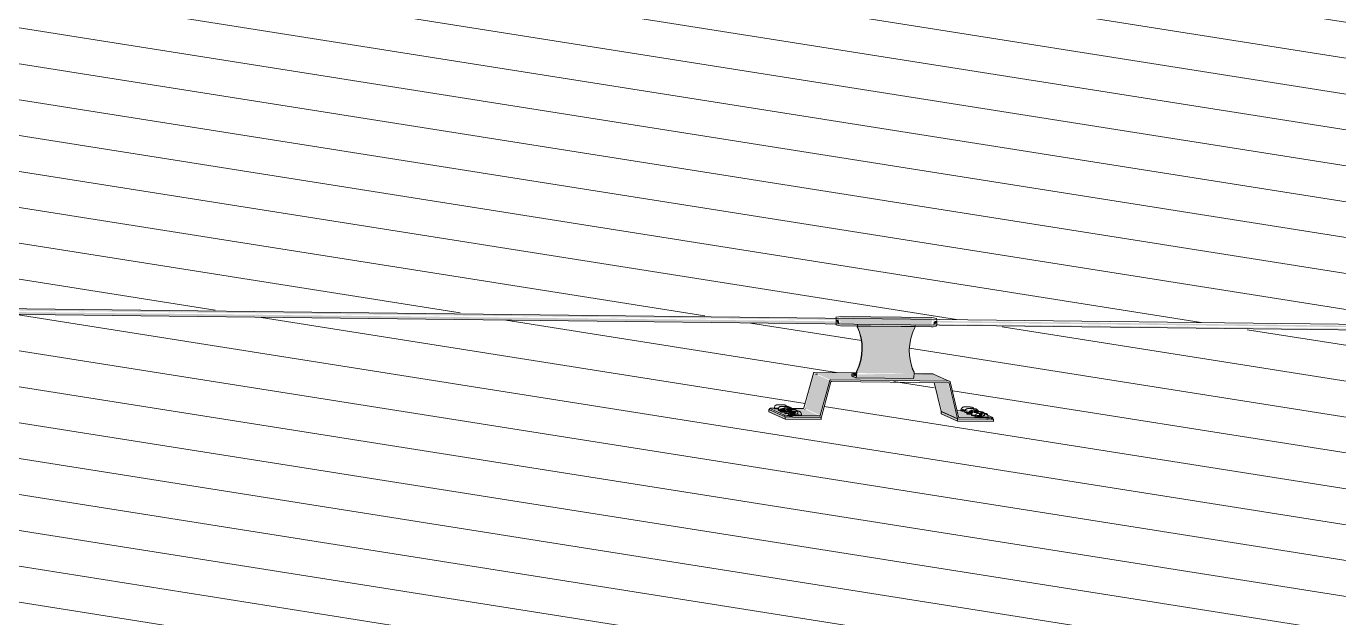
# Model space of a CAD drawing. Header units: millimetres. Extents: x -2361666 to -2009843, y -375 to 29863.
# Drawn here: x -2328658 to -2326842, y 10234 to 11052 of the extents above; entities that cross this region are included whole.
import ezdxf

# ---------------------------------------------------------------- set-up
doc = ezdxf.new("R2010")
doc.units = ezdxf.units.MM
doc.layers.add('A-ROOF-PATT', color=132, linetype='Continuous', lineweight=5)
doc.layers.add('Q-SPCQ', color=91, linetype='Continuous', lineweight=5)

# ---------------------------------------------------------------- blocks, each defined once
blk = doc.blocks.new('Static Line_Sayfa_Metal Deck_Pan Mount - Up to 15 _ pitch - Max 2 Users-1848369-SOUTH EAST - PART B')
at = {"layer": 'Q-SPCQ'}
h = blk.add_hatch(color=256, dxfattribs=at)
h.paths.add_polyline_path([(-2316066.9, 10506.4), (-2316066.8, 10510.2), (-2316069.1, 10508.3), (-2316069.1, 10507), (-2316073.4, 10509.5), (-2316073.4, 10510.3), (-2321666.2, 10573.5), (-2321667.6, 10572.7), (-2321670.3, 10574.5), (-2321672.7, 10572.2), (-2321672.6, 10571.8), (-2316067.5, 10506.4)])
h.paths.add_polyline_path([(-2321798.7, 10573.2), (-2321798.6, 10577), (-2321800.9, 10575), (-2321800.9, 10573.9), (-2321805.2, 10576.1), (-2321805.3, 10577.1), (-2327398, 10640.2), (-2327399.9, 10639.5), (-2327402.2, 10641.3), (-2327404.5, 10639), (-2327404.5, 10638.6), (-2321799.3, 10573.2)])
h.paths.add_polyline_path([(-2327530.6, 10640.1), (-2327530.4, 10643.9), (-2327532.7, 10641.8), (-2327532.7, 10640.7), (-2327537.1, 10642.9), (-2327537.1, 10643.9), (-2333129.9, 10707), (-2333132.1, 10706.3), (-2333134, 10708.2), (-2333136.3, 10705.8), (-2333136.3, 10705.4), (-2327531.1, 10640.1)])
h.paths.add_polyline_path([(-2333262.4, 10706.9), (-2333262.3, 10710.7), (-2333264.6, 10708.5), (-2333266.6, 10707.8), (-2333268.9, 10709.8), (-2333268.9, 10710.8), (-2338861.7, 10773.7), (-2338862.7, 10773.2), (-2338865.8, 10775), (-2338868.2, 10772.6), (-2338868.1, 10772.3), (-2333263, 10706.9)])
h.paths.add_polyline_path([(-2338994.2, 10773.7), (-2338994.1, 10777.5), (-2338996.4, 10775.3), (-2338998, 10774.6), (-2339000.7, 10777.2), (-2339000.8, 10777.6), (-2344593.5, 10840.9), (-2344594.6, 10840.1), (-2344597.7, 10841.9), (-2344600, 10839.4), (-2344600, 10839.1), (-2338994.8, 10773.8)])
h.paths.add_polyline_path([(-2344726.1, 10840.6), (-2344725.9, 10844.4), (-2344728.2, 10842.4), (-2344729.4, 10841.4), (-2344732.6, 10844), (-2344732.6, 10844.5), (-2350325.4, 10907.7), (-2350326.4, 10906.9), (-2350327.7, 10905.9), (-2344726.6, 10840.6)])
h = blk.add_hatch(color=256, dxfattribs=at)
h.paths.add_polyline_path([(-2316066.7, 10510.2), (-2316067.2, 10514.4), (-2321672.5, 10577.6), (-2321670.3, 10578.6), (-2321666.1, 10576.5), (-2321666.1, 10575.5), (-2316073.4, 10512.3), (-2316073.3, 10512.9), (-2316069, 10511.3), (-2316066.8, 10510.2)])
h.paths.add_polyline_path([(-2321798.6, 10577), (-2321799.1, 10581.2), (-2327404.4, 10644.4), (-2327402.1, 10645.4), (-2327398, 10643.4), (-2327398, 10642.3), (-2321805.2, 10579.2), (-2321805.2, 10579.7), (-2321800.8, 10578.1), (-2321798.6, 10577)])
h.paths.add_polyline_path([(-2327530.4, 10643.9), (-2327530.9, 10648.1), (-2333136.2, 10711.3), (-2333133.9, 10712.3), (-2333129.8, 10709.4), (-2333129.8, 10709.2), (-2327537, 10646.1), (-2327537, 10646.5), (-2327532.7, 10644.9), (-2327530.4, 10643.9)])
h.paths.add_polyline_path([(-2333262.2, 10710.7), (-2333262.8, 10714.9), (-2338868, 10778.1), (-2338865.8, 10779.1), (-2338861.7, 10776.4), (-2338861.6, 10776), (-2333268.9, 10713), (-2333268.8, 10713.4), (-2333264.5, 10711.8), (-2333262.3, 10710.7)])
h.paths.add_polyline_path([(-2338994.1, 10777.5), (-2338994.6, 10781.7), (-2344599.9, 10844.9), (-2344597.6, 10845.9), (-2344593.5, 10843.3), (-2344593.1, 10842.8), (-2339000.7, 10779.6), (-2339000.7, 10780.2), (-2338996.3, 10778.6), (-2338994.1, 10777.5)])
h.paths.add_polyline_path([(-2344725.9, 10844.4), (-2344726.4, 10848.6), (-2350325.3, 10911.7), (-2350325.3, 10909.7), (-2344732.5, 10846.5), (-2344732.5, 10847), (-2344728.2, 10845.4), (-2344725.9, 10844.4)])
for points in [[(-2327532.7, 10640.7), (-2327534.2, 10646.8), (-2327537, 10645), (-2327535.2, 10641)], [(-2327405.2, 10636.1), (-2327404.6, 10647), (-2327404.9, 10649.1), (-2327530.9, 10650.6), (-2327530.8, 10639.1), (-2327530.4, 10637.6), (-2327428.1, 10636.4)], [(-2327402.2, 10639.2), (-2327398, 10641.3), (-2327398, 10644.9), (-2327402.1, 10643.4), (-2327402.2, 10639.5)], [(-2327429.4, 10571.4), (-2327434.5, 10589.3), (-2327435.9, 10605.2), (-2327433.9, 10620.3), (-2327429.4, 10636.5), (-2327507.4, 10636.5), (-2327502.6, 10620.3), (-2327501.1, 10605.2), (-2327503.4, 10588.5), (-2327508.8, 10572.3), (-2327482.4, 10572)], [(-2327428.3, 10636.5), (-2327429.4, 10637.5), (-2327429.4, 10636.5)], [(-2327559.1, 10513.8), (-2327545.9, 10562.1), (-2327568.7, 10572.3), (-2327580.4, 10523.3), (-2327560.1, 10514.3)], [(-2327380.2, 10560.9), (-2327403.1, 10571.1), (-2327429.4, 10569.6), (-2327430.3, 10564.9), (-2327509.1, 10568), (-2327509.7, 10568.7), (-2327515.4, 10571.2), (-2327508.9, 10572.4), (-2327566.1, 10572.3), (-2327544.9, 10562.8), (-2327429.4, 10561.5)], [(-2327509, 10568.7), (-2327509.7, 10571.5), (-2327515.4, 10571.2), (-2327509.2, 10568.7)], [(-2327430.1, 10564.9), (-2327430.3, 10571.4), (-2327508.9, 10570.5), (-2327508.8, 10565.8), (-2327430.3, 10564.9)], [(-2327369.3, 10509.6), (-2327382.6, 10559), (-2327401.4, 10558.9), (-2327390.4, 10519.1)], [(-2327607.5, 10508.6), (-2327607.5, 10511.6), (-2327630.3, 10521.8), (-2327629.1, 10518.3), (-2327612.9, 10511.1)], [(-2327616.3, 10523.9), (-2327616.5, 10524.5), (-2327616.5, 10523.9)], [(-2327607.5, 10521.5), (-2327608.6, 10524.4), (-2327616, 10522.8), (-2327615.7, 10521.8), (-2327608.4, 10521.5)], [(-2327608.6, 10512.1), (-2327608.6, 10514.1), (-2327610.7, 10513.1)], [(-2327597.6, 10511.5), (-2327597.5, 10513.5), (-2327607.5, 10511.6)], [(-2327606.6, 10517.7), (-2327598.4, 10519.1), (-2327607.3, 10520.1)], [(-2327605.4, 10520.2), (-2327603.3, 10523.7), (-2327607.1, 10521.6), (-2327606.4, 10520.3)], [(-2327593.1, 10515), (-2327593.2, 10517.9), (-2327602, 10517.7), (-2327601.4, 10515.4), (-2327593.2, 10515)], [(-2327369.1, 10505.9), (-2327370.8, 10509.6), (-2327391.9, 10519.1), (-2327391.9, 10516), (-2327369.3, 10505.9)], [(-2327320.5, 10510.8), (-2327345.4, 10520.1), (-2327345, 10517.4), (-2327335, 10514.9), (-2327335, 10512), (-2327348.4, 10514.7), (-2327350.1, 10520), (-2327358.3, 10520.3), (-2327369.4, 10518.8), (-2327365.2, 10510.8), (-2327325, 10510.8)], [(-2327362.7, 10521.1), (-2327356.5, 10522.8), (-2327363.2, 10522.8)], [(-2327357.5, 10518.8), (-2327354.9, 10521), (-2327357.9, 10520.3), (-2327357.6, 10519.1)], [(-2327347, 10517.4), (-2327345, 10520.7), (-2327348.8, 10518.6), (-2327348.2, 10517.4)], [(-2327343.7, 10514.5), (-2327343.9, 10515.1), (-2327343.9, 10514.5)], [(-2327334.9, 10512), (-2327335, 10514.9), (-2327343.6, 10514.2), (-2327343.1, 10512.4), (-2327335, 10512)]]:
    blk.add_hatch(color=256, dxfattribs=at).paths.add_polyline_path(points)
h = blk.add_hatch(color=256, dxfattribs=at)
h.paths.add_polyline_path([(-2327398.6, 10637.3), (-2327398.8, 10638.5), (-2327404.5, 10637.4)])
h.paths.add_polyline_path([(-2327530.8, 10638.9), (-2327531.1, 10640.1), (-2327531.1, 10638.9)])
h.paths.add_polyline_path([(-2327398.7, 10646.5), (-2327399, 10647.7), (-2327399, 10646.5)])
h.paths.add_polyline_path([(-2327530.5, 10648.1), (-2327530.9, 10649.3), (-2327530.9, 10648.1)])
h = blk.add_hatch(color=256, dxfattribs=at)
h.paths.add_polyline_path([(-2327329.4, 10508.4), (-2327329.4, 10510.4), (-2327365.2, 10508.8)])
h.paths.add_polyline_path([(-2327369.3, 10509.6), (-2327367.7, 10511.6), (-2327369.6, 10510.8)])
h.paths.add_polyline_path([(-2327558.6, 10511.1), (-2327562.4, 10513.1), (-2327559.1, 10511.1)])
h.paths.add_polyline_path([(-2327381.8, 10558.9), (-2327381.5, 10560.9), (-2327382.6, 10559)])
h = blk.add_hatch(color=256, dxfattribs=at)
h.paths.add_polyline_path([(-2327560.1, 10513.1), (-2327582.9, 10523.3), (-2327604.6, 10521.5), (-2327603.3, 10519.8), (-2327602.2, 10518.5), (-2327607.1, 10519.4), (-2327608.4, 10521.5), (-2327625.7, 10521.8), (-2327607.4, 10514.1), (-2327562.5, 10513.1)])
h.paths.add_polyline_path([(-2327593.1, 10515), (-2327602, 10517.7), (-2327602.2, 10518.1), (-2327593.2, 10517.9)])
h = blk.add_hatch(color=256, dxfattribs=at)
h.paths.add_polyline_path([(-2327366.8, 10510.8), (-2327390.4, 10519), (-2327389.6, 10518), (-2327367.7, 10509.6), (-2327366.8, 10510.8)])
h.paths.add_polyline_path([(-2327319.4, 10508.3), (-2327329.4, 10510.8), (-2327329.3, 10510.4), (-2327329.3, 10508.4), (-2327320.5, 10508.3)])
h = blk.add_hatch(color=256, dxfattribs=at)
h.paths.add_polyline_path([(-2327319.5, 10505.3), (-2327319.4, 10508.3), (-2327369.1, 10508.3), (-2327369.1, 10505.9), (-2327365.2, 10505.8)])
h.paths.add_polyline_path([(-2327557.9, 10508.1), (-2327557.8, 10511.1), (-2327607.5, 10511.1), (-2327607.5, 10508.6), (-2327582, 10508.3)])
for p, q in [((-2316003.3, 10513.7), (-2350327.7, 10913.9)), ((-2350327.7, 10905.9), (-2316003.4, 10505.7)), ((-2327533.3, 10650.3), (-2327537.5, 10649.4)), ((-2327531, 10650.6), (-2327533.3, 10650.3)), ((-2327405, 10649.1), (-2327531, 10650.6)), ((-2327405, 10649.1), (-2327402.7, 10648.8)), ((-2327398.4, 10647.7), (-2327402.7, 10648.8)), ((-2327537.7, 10638.9), (-2327533.4, 10637.9)), ((-2327531.1, 10637.6), (-2327533.4, 10637.9)), ((-2327531.1, 10637.6), (-2327405.1, 10636.1)), ((-2327508.1, 10637.6), (-2327508.1, 10636.4)), ((-2327508.1, 10636.4), (-2327507.7, 10636.2)), ((-2327507.7, 10637.4), (-2327507.5, 10639.4)), ((-2327507.7, 10636.2), (-2327507.7, 10637.4)), ((-2327428.3, 10636.5), (-2327507.7, 10637.4)), ((-2327428.1, 10638.5), (-2327428.3, 10636.5)), ((-2327428.3, 10636.5), (-2327428.3, 10635.3)), ((-2327405.1, 10636.1), (-2327402.8, 10636.3)), ((-2327402.8, 10636.3), (-2327398.6, 10637.3)), ((-2327582, 10524), (-2327568.7, 10572.3)), ((-2327567.7, 10573.1), (-2327508.8, 10572.4)), ((-2327563.1, 10571), (-2327565.8, 10571)), ((-2327515.5, 10571.3), (-2327515.5, 10568.3)), ((-2327509.7, 10568.7), (-2327515.4, 10571.2)), ((-2327515.4, 10568.2), (-2327509.8, 10565.7)), ((-2327508.8, 10574.3), (-2327509.2, 10574.5)), ((-2327509.2, 10574.5), (-2327509.2, 10572.5)), ((-2327508.8, 10572.3), (-2327508.8, 10574.3)), ((-2327429.7, 10573.5), (-2327429.3, 10573.4)), ((-2327429.3, 10573.4), (-2327429.4, 10571.4)), ((-2327429.4, 10571.4), (-2327403.1, 10571.1)), ((-2327379.8, 10560.8), (-2327402.7, 10571)), ((-2327545.9, 10562.1), (-2327559.1, 10513.8)), ((-2327557.6, 10511.8), (-2327544.4, 10560.1)), ((-2327380.2, 10560.9), (-2327544.9, 10562.8)), ((-2327543.4, 10560.8), (-2327381.8, 10558.9)), ((-2327509.7, 10565.7), (-2327430.3, 10564.8)), ((-2327392.1, 10519.8), (-2327401.5, 10559.4)), ((-2327380.8, 10558.2), (-2327369.3, 10509.6)), ((-2327367.7, 10511.6), (-2327379.3, 10560.2)), ((-2327630.4, 10518.8), (-2327630.3, 10521.8)), ((-2327607.5, 10508.6), (-2327630.4, 10518.8)), ((-2327607.5, 10511.6), (-2327630.3, 10521.8)), ((-2327629.2, 10523.4), (-2327629.2, 10521.4)), ((-2327608.6, 10512.1), (-2327629.2, 10521.3)), ((-2327608.6, 10514.1), (-2327629.1, 10523.3)), ((-2327622.7, 10524.4), (-2327622.8, 10523.1)), ((-2327620.4, 10523.7), (-2327616.3, 10523.7)), ((-2327617.5, 10522.1), (-2327617.5, 10520.8)), ((-2327609, 10519.6), (-2327614.4, 10518.9)), ((-2327609, 10524.2), (-2327609.1, 10519.6)), ((-2327608.5, 10518.5), (-2327609.1, 10518.8)), ((-2327604.5, 10524.3), (-2327609, 10524.2)), ((-2327609, 10524.2), (-2327608.4, 10523.9)), ((-2327608.4, 10523.9), (-2327608.5, 10519.4)), ((-2327608.4, 10523.9), (-2327603.3, 10523.7)), ((-2327608.4, 10518), (-2327608.4, 10516.7)), ((-2327599.4, 10524.1), (-2327604.5, 10524.3)), ((-2327603.4, 10523.5), (-2327582.9, 10523.3)), ((-2327603.3, 10523.7), (-2327598.8, 10523.8)), ((-2327603.3, 10519.9), (-2327603.3, 10523.7)), ((-2327598.9, 10518.4), (-2327603.2, 10518.3)), ((-2327603.2, 10515.7), (-2327603.2, 10514.3)), ((-2327599.4, 10524.1), (-2327599.5, 10519.5)), ((-2327599.5, 10520.4), (-2327599.5, 10521.8)), ((-2327598.8, 10523.8), (-2327599.4, 10524.1)), ((-2327593.5, 10518.6), (-2327599.3, 10519.5)), ((-2327598.8, 10523.8), (-2327598.8, 10519.2)), ((-2327560.1, 10513.1), (-2327597.5, 10513.5)), ((-2327590.4, 10516.4), (-2327590.4, 10517.7)), ((-2327585.2, 10514), (-2327585.2, 10515.3)), ((-2327580.2, 10522.8), (-2327580.5, 10522)), ((-2327392, 10516.1), (-2327391.9, 10519.1)), ((-2327369.1, 10505.9), (-2327392, 10516.1)), ((-2327391.9, 10519.1), (-2327369.1, 10508.9)), ((-2327391.5, 10519.1), (-2327368.7, 10508.9)), ((-2327370.3, 10520.8), (-2327358, 10520.7)), ((-2327364.5, 10521.4), (-2327364.5, 10520.1)), ((-2327359.3, 10519.1), (-2327359.3, 10517.8)), ((-2327350.8, 10516.6), (-2327356.2, 10515.9)), ((-2327350.9, 10515.8), (-2327350.2, 10515.5)), ((-2327346.3, 10521.3), (-2327350.8, 10521.2)), ((-2327350.8, 10521.2), (-2327350.1, 10520.9)), ((-2327350.8, 10521.2), (-2327350.8, 10516.6)), ((-2327350.1, 10520.9), (-2327350.2, 10516.3)), ((-2327350.1, 10520.9), (-2327345, 10520.7)), ((-2327350.1, 10515), (-2327350.1, 10513.7)), ((-2327341.2, 10521.1), (-2327346.3, 10521.3)), ((-2327345.1, 10517.4), (-2327345, 10520.7)), ((-2327345, 10520.7), (-2327340.5, 10520.8)), ((-2327341.3, 10517.4), (-2327341.3, 10518.8)), ((-2327340.5, 10520.8), (-2327341.2, 10521.1)), ((-2327341.2, 10521.1), (-2327341.2, 10516.9)), ((-2327320.5, 10510.8), (-2327341.1, 10520)), ((-2327340.5, 10520.8), (-2327340.6, 10517.1)), ((-2327335.3, 10515.5), (-2327340.2, 10516.4)), ((-2327332.1, 10513.4), (-2327332.1, 10514.7)), ((-2327557.8, 10511.1), (-2327607.5, 10511.6)), ((-2327607.5, 10511.6), (-2327607.5, 10508.6)), ((-2327607.5, 10508.6), (-2327557.9, 10508.1)), ((-2327597.6, 10511.5), (-2327558.6, 10511.1)), ((-2327557.9, 10508.1), (-2327557.8, 10511.1)), ((-2327369.1, 10508.9), (-2327369.1, 10505.9)), ((-2327319.4, 10508.3), (-2327369.1, 10508.9)), ((-2327369.1, 10505.9), (-2327319.5, 10505.3)), ((-2327368.3, 10508.8), (-2327329.4, 10508.4)), ((-2327329.3, 10510.4), (-2327366.8, 10510.8)), ((-2327344.9, 10512.6), (-2327344.9, 10511.3)), ((-2327326.9, 10511), (-2327326.9, 10512.3)), ((-2327320.6, 10508.8), (-2327325, 10510.8)), ((-2327319.4, 10508.3), (-2327325, 10510.8)), ((-2327320.5, 10508.7), (-2327320.5, 10510.7)), ((-2327319.5, 10505.3), (-2327319.4, 10508.3))]:
    blk.add_line(p, q, dxfattribs=at)
at = {"layer": 'Q-SPCQ', "flags": 128}
for points in [[(-2327622.7, 10524.4), (-2327621.8, 10526.9), (-2327620.8, 10527.8), (-2327620.1, 10528.1), (-2327619.8, 10528.2), (-2327619.5, 10528.3), (-2327619.3, 10528.3), (-2327619.1, 10528.4), (-2327619, 10528.4), (-2327618.9, 10528.4), (-2327618.7, 10528.4), (-2327618.6, 10528.4), (-2327618.5, 10528.4), (-2327618.3, 10528.4), (-2327618.2, 10528.5), (-2327618.1, 10528.5), (-2327617.9, 10528.5), (-2327617.8, 10528.5), (-2327617.6, 10528.5), (-2327617.5, 10528.5), (-2327617.3, 10528.5), (-2327617.2, 10528.5), (-2327617, 10528.5), (-2327616.8, 10528.5), (-2327616.7, 10528.5), (-2327616.5, 10528.5), (-2327616.3, 10528.5), (-2327616.1, 10528.5), (-2327615.9, 10528.5), (-2327615.7, 10528.5), (-2327615.5, 10528.5), (-2327615.4, 10528.5), (-2327615.2, 10528.5), (-2327615, 10528.5), (-2327614.7, 10528.5), (-2327614.5, 10528.5), (-2327614.3, 10528.5), (-2327614.3, 10528.5)], [(-2327617.5, 10522.1), (-2327616.6, 10524.6), (-2327615.5, 10525.5), (-2327614.9, 10525.8), (-2327614.5, 10525.9), (-2327614.3, 10526), (-2327614.1, 10526), (-2327613.9, 10526), (-2327613.8, 10526.1), (-2327613.6, 10526.1), (-2327613.5, 10526.1), (-2327613.4, 10526.1), (-2327613.2, 10526.1), (-2327613.1, 10526.1), (-2327613, 10526.1), (-2327612.9, 10526.1), (-2327612.7, 10526.1), (-2327612.6, 10526.1), (-2327612.4, 10526.2), (-2327612.3, 10526.2), (-2327612.1, 10526.2), (-2327612, 10526.2), (-2327611.8, 10526.2), (-2327611.6, 10526.2), (-2327611.4, 10526.2), (-2327611.3, 10526.2), (-2327611.1, 10526.2), (-2327610.9, 10526.2), (-2327610.7, 10526.2), (-2327610.5, 10526.2), (-2327610.3, 10526.2), (-2327610.1, 10526.2), (-2327609.9, 10526.2), (-2327609.7, 10526.2), (-2327609.5, 10526.2), (-2327609.3, 10526.2), (-2327609.1, 10526.2), (-2327609, 10526.2)], [(-2327604.7, 10524.1), (-2327605.6, 10526.6), (-2327606.6, 10527.6), (-2327607.2, 10527.9), (-2327607.6, 10528), (-2327607.8, 10528.1), (-2327608, 10528.1), (-2327608.2, 10528.2), (-2327608.3, 10528.2), (-2327608.5, 10528.2), (-2327608.6, 10528.2), (-2327608.7, 10528.3), (-2327608.9, 10528.3), (-2327609, 10528.3), (-2327609.1, 10528.3), (-2327609.3, 10528.3), (-2327609.4, 10528.3), (-2327609.5, 10528.3), (-2327609.7, 10528.3), (-2327609.8, 10528.4), (-2327610, 10528.4), (-2327610.2, 10528.4), (-2327610.3, 10528.4), (-2327610.5, 10528.4), (-2327610.7, 10528.4), (-2327610.8, 10528.4), (-2327611, 10528.4), (-2327611.2, 10528.4), (-2327611.4, 10528.4), (-2327611.6, 10528.4), (-2327611.8, 10528.5), (-2327612, 10528.5), (-2327612.2, 10528.5), (-2327612.4, 10528.5), (-2327612.6, 10528.5), (-2327612.8, 10528.5), (-2327613, 10528.5), (-2327613.2, 10528.5), (-2327613.4, 10528.5), (-2327613.6, 10528.5), (-2327613.8, 10528.5), (-2327614, 10528.5), (-2327614.2, 10528.5), (-2327614.3, 10528.5)], [(-2327599.5, 10521.8), (-2327600.4, 10524.3), (-2327601.4, 10525.2), (-2327602, 10525.5), (-2327602.3, 10525.7), (-2327602.6, 10525.8), (-2327602.8, 10525.8), (-2327603, 10525.8), (-2327603.1, 10525.9), (-2327603.3, 10525.9), (-2327603.4, 10525.9), (-2327603.5, 10525.9), (-2327603.6, 10525.9), (-2327603.8, 10526), (-2327603.9, 10526), (-2327604, 10526), (-2327604.2, 10526), (-2327604.3, 10526), (-2327604.5, 10526), (-2327604.6, 10526), (-2327604.8, 10526), (-2327604.9, 10526), (-2327605.1, 10526.1), (-2327605.3, 10526.1), (-2327605.4, 10526.1), (-2327605.6, 10526.1), (-2327605.8, 10526.1), (-2327606, 10526.1), (-2327606.2, 10526.1), (-2327606.4, 10526.1), (-2327606.6, 10526.1), (-2327606.8, 10526.1), (-2327607, 10526.1), (-2327607.2, 10526.1), (-2327607.4, 10526.1), (-2327607.6, 10526.2), (-2327607.8, 10526.2), (-2327608, 10526.2), (-2327608.2, 10526.2), (-2327608.4, 10526.2), (-2327608.6, 10526.2), (-2327608.8, 10526.2), (-2327609, 10526.2), (-2327609, 10526.2)], [(-2327608.4, 10518), (-2327607.4, 10520.5), (-2327606.4, 10521.4), (-2327605.8, 10521.7), (-2327605.4, 10521.8), (-2327605.2, 10521.9), (-2327605, 10521.9), (-2327604.8, 10521.9), (-2327604.6, 10522), (-2327604.5, 10522), (-2327604.4, 10522), (-2327604.2, 10522), (-2327604.1, 10522), (-2327604, 10522), (-2327603.9, 10522), (-2327603.7, 10522), (-2327603.6, 10522.1), (-2327603.4, 10522.1), (-2327603.3, 10522.1), (-2327603.1, 10522.1), (-2327603, 10522.1), (-2327602.8, 10522.1), (-2327602.7, 10522.1), (-2327602.5, 10522.1), (-2327602.3, 10522.1), (-2327602.1, 10522.1), (-2327602, 10522.1), (-2327601.8, 10522.1), (-2327601.6, 10522.1), (-2327601.4, 10522.1), (-2327601.2, 10522.1), (-2327601, 10522.1), (-2327600.8, 10522.1), (-2327600.6, 10522.1), (-2327600.4, 10522.1), (-2327600.2, 10522.1), (-2327600, 10522.1), (-2327599.9, 10522.1)], [(-2327603.2, 10515.7), (-2327602.2, 10518.2), (-2327601.2, 10519.1), (-2327600.6, 10519.4), (-2327600.2, 10519.5), (-2327599.9, 10519.5), (-2327599.7, 10519.6), (-2327599.6, 10519.6), (-2327599.4, 10519.6), (-2327599.3, 10519.7), (-2327599.2, 10519.7), (-2327599, 10519.7), (-2327598.9, 10519.7), (-2327598.8, 10519.7), (-2327598.6, 10519.7), (-2327598.5, 10519.7), (-2327598.4, 10519.7), (-2327598.2, 10519.7), (-2327598.1, 10519.7), (-2327597.9, 10519.7), (-2327597.8, 10519.7), (-2327597.6, 10519.7), (-2327597.4, 10519.8), (-2327597.3, 10519.8), (-2327597.1, 10519.8), (-2327596.9, 10519.8), (-2327596.7, 10519.8), (-2327596.5, 10519.8), (-2327596.4, 10519.8), (-2327596.2, 10519.8), (-2327596, 10519.8), (-2327595.8, 10519.8), (-2327595.6, 10519.8), (-2327595.4, 10519.8), (-2327595.2, 10519.8), (-2327595, 10519.8), (-2327594.8, 10519.8), (-2327594.7, 10519.8)], [(-2327590.4, 10517.7), (-2327591.2, 10520.2), (-2327592.2, 10521.1), (-2327592.8, 10521.5), (-2327593.2, 10521.6), (-2327593.5, 10521.7), (-2327593.7, 10521.7), (-2327593.8, 10521.8), (-2327594, 10521.8), (-2327594.1, 10521.8), (-2327594.2, 10521.8), (-2327594.4, 10521.8), (-2327594.5, 10521.9), (-2327594.6, 10521.9), (-2327594.8, 10521.9), (-2327594.9, 10521.9), (-2327595, 10521.9), (-2327595.2, 10521.9), (-2327595.3, 10521.9), (-2327595.5, 10521.9), (-2327595.6, 10522), (-2327595.8, 10522), (-2327596, 10522), (-2327596.1, 10522), (-2327596.3, 10522), (-2327596.5, 10522), (-2327596.7, 10522), (-2327596.9, 10522), (-2327597, 10522), (-2327597.2, 10522), (-2327597.4, 10522), (-2327597.6, 10522), (-2327597.8, 10522.1), (-2327598, 10522.1), (-2327598.2, 10522.1), (-2327598.4, 10522.1), (-2327598.6, 10522.1), (-2327598.8, 10522.1), (-2327599, 10522.1), (-2327599.3, 10522.1), (-2327599.5, 10522.1), (-2327599.7, 10522.1), (-2327599.9, 10522.1), (-2327599.9, 10522.1)], [(-2327585.2, 10515.3), (-2327586, 10517.9), (-2327587, 10518.8), (-2327587.6, 10519.1), (-2327588, 10519.3), (-2327588.3, 10519.3), (-2327588.5, 10519.4), (-2327588.6, 10519.4), (-2327588.8, 10519.4), (-2327588.9, 10519.5), (-2327589, 10519.5), (-2327589.2, 10519.5), (-2327589.3, 10519.5), (-2327589.4, 10519.5), (-2327589.5, 10519.5), (-2327589.7, 10519.6), (-2327589.8, 10519.6), (-2327590, 10519.6), (-2327590.1, 10519.6), (-2327590.3, 10519.6), (-2327590.4, 10519.6), (-2327590.6, 10519.6), (-2327590.7, 10519.6), (-2327590.9, 10519.6), (-2327591.1, 10519.7), (-2327591.3, 10519.7), (-2327591.4, 10519.7), (-2327591.6, 10519.7), (-2327591.8, 10519.7), (-2327592, 10519.7), (-2327592.2, 10519.7), (-2327592.4, 10519.7), (-2327592.6, 10519.7), (-2327592.8, 10519.7), (-2327593, 10519.7), (-2327593.2, 10519.7), (-2327593.4, 10519.7), (-2327593.6, 10519.7), (-2327593.8, 10519.7), (-2327594, 10519.8), (-2327594.2, 10519.8), (-2327594.4, 10519.8), (-2327594.7, 10519.8), (-2327594.7, 10519.8)], [(-2327364.5, 10521.4), (-2327363.5, 10523.9), (-2327362.5, 10524.8), (-2327361.9, 10525.1), (-2327361.5, 10525.2), (-2327361.2, 10525.3), (-2327361, 10525.3), (-2327360.9, 10525.4), (-2327360.7, 10525.4), (-2327360.6, 10525.4), (-2327360.5, 10525.4), (-2327360.3, 10525.4), (-2327360.2, 10525.4), (-2327360.1, 10525.4), (-2327359.9, 10525.4), (-2327359.8, 10525.5), (-2327359.7, 10525.5), (-2327359.5, 10525.5), (-2327359.4, 10525.5), (-2327359.2, 10525.5), (-2327359.1, 10525.5), (-2327358.9, 10525.5), (-2327358.7, 10525.5), (-2327358.6, 10525.5), (-2327358.4, 10525.5), (-2327358.2, 10525.5), (-2327358, 10525.5), (-2327357.9, 10525.5), (-2327357.7, 10525.5), (-2327357.5, 10525.5), (-2327357.3, 10525.5), (-2327357.1, 10525.5), (-2327356.9, 10525.5), (-2327356.7, 10525.5), (-2327356.5, 10525.5), (-2327356.3, 10525.5), (-2327356.1, 10525.5), (-2327356, 10525.5)], [(-2327359.3, 10519.1), (-2327358.3, 10521.6), (-2327357.3, 10522.5), (-2327356.7, 10522.8), (-2327356.3, 10522.9), (-2327356, 10523), (-2327355.8, 10523), (-2327355.7, 10523), (-2327355.5, 10523), (-2327355.4, 10523.1), (-2327355.2, 10523.1), (-2327355.1, 10523.1), (-2327355, 10523.1), (-2327354.9, 10523.1), (-2327354.7, 10523.1), (-2327354.6, 10523.1), (-2327354.5, 10523.1), (-2327354.3, 10523.1), (-2327354.2, 10523.1), (-2327354, 10523.1), (-2327353.9, 10523.2), (-2327353.7, 10523.2), (-2327353.5, 10523.2), (-2327353.4, 10523.2), (-2327353.2, 10523.2), (-2327353, 10523.2), (-2327352.8, 10523.2), (-2327352.6, 10523.2), (-2327352.5, 10523.2), (-2327352.3, 10523.2), (-2327352.1, 10523.2), (-2327351.9, 10523.2), (-2327351.7, 10523.2), (-2327351.5, 10523.2), (-2327351.3, 10523.2), (-2327351.1, 10523.2), (-2327350.9, 10523.2), (-2327350.8, 10523.2)], [(-2327346.5, 10521.1), (-2327347.3, 10523.6), (-2327348.3, 10524.6), (-2327348.9, 10524.9), (-2327349.3, 10525), (-2327349.6, 10525.1), (-2327349.8, 10525.1), (-2327349.9, 10525.2), (-2327350.1, 10525.2), (-2327350.2, 10525.2), (-2327350.3, 10525.2), (-2327350.5, 10525.2), (-2327350.6, 10525.3), (-2327350.7, 10525.3), (-2327350.9, 10525.3), (-2327351, 10525.3), (-2327351.1, 10525.3), (-2327351.3, 10525.3), (-2327351.4, 10525.3), (-2327351.6, 10525.3), (-2327351.7, 10525.4), (-2327351.9, 10525.4), (-2327352.1, 10525.4), (-2327352.2, 10525.4), (-2327352.4, 10525.4), (-2327352.6, 10525.4), (-2327352.8, 10525.4), (-2327352.9, 10525.4), (-2327353.1, 10525.4), (-2327353.3, 10525.4), (-2327353.5, 10525.4), (-2327353.7, 10525.5), (-2327353.9, 10525.5), (-2327354.1, 10525.5), (-2327354.3, 10525.5), (-2327354.5, 10525.5), (-2327354.7, 10525.5), (-2327354.9, 10525.5), (-2327355.1, 10525.5), (-2327355.3, 10525.5), (-2327355.6, 10525.5), (-2327355.8, 10525.5), (-2327356, 10525.5), (-2327356, 10525.5)], [(-2327341.3, 10518.8), (-2327342.1, 10521.3), (-2327343.1, 10522.2), (-2327343.7, 10522.5), (-2327344.1, 10522.7), (-2327344.3, 10522.7), (-2327344.5, 10522.8), (-2327344.7, 10522.8), (-2327344.9, 10522.9), (-2327345, 10522.9), (-2327345.1, 10522.9), (-2327345.2, 10522.9), (-2327345.4, 10522.9), (-2327345.5, 10522.9), (-2327345.6, 10523), (-2327345.8, 10523), (-2327345.9, 10523), (-2327346.1, 10523), (-2327346.2, 10523), (-2327346.4, 10523), (-2327346.5, 10523), (-2327346.7, 10523), (-2327346.8, 10523), (-2327347, 10523.1), (-2327347.2, 10523.1), (-2327347.4, 10523.1), (-2327347.5, 10523.1), (-2327347.7, 10523.1), (-2327347.9, 10523.1), (-2327348.1, 10523.1), (-2327348.3, 10523.1), (-2327348.5, 10523.1), (-2327348.7, 10523.1), (-2327348.9, 10523.1), (-2327349.1, 10523.1), (-2327349.3, 10523.1), (-2327349.5, 10523.1), (-2327349.7, 10523.2), (-2327349.9, 10523.2), (-2327350.1, 10523.2), (-2327350.3, 10523.2), (-2327350.5, 10523.2), (-2327350.7, 10523.2), (-2327350.8, 10523.2)], [(-2327350.1, 10515), (-2327349.2, 10517.5), (-2327348.1, 10518.4), (-2327347.5, 10518.7), (-2327347.2, 10518.8), (-2327346.9, 10518.9), (-2327346.7, 10518.9), (-2327346.5, 10518.9), (-2327346.4, 10519), (-2327346.2, 10519), (-2327346.1, 10519), (-2327346, 10519), (-2327345.9, 10519), (-2327345.7, 10519), (-2327345.6, 10519), (-2327345.5, 10519), (-2327345.3, 10519), (-2327345.2, 10519.1), (-2327345, 10519.1), (-2327344.9, 10519.1), (-2327344.7, 10519.1), (-2327344.6, 10519.1), (-2327344.4, 10519.1), (-2327344.2, 10519.1), (-2327344, 10519.1), (-2327343.9, 10519.1), (-2327343.7, 10519.1), (-2327343.5, 10519.1), (-2327343.3, 10519.1), (-2327343.1, 10519.1), (-2327342.9, 10519.1), (-2327342.7, 10519.1), (-2327342.5, 10519.1), (-2327342.3, 10519.1), (-2327342.1, 10519.1), (-2327341.9, 10519.1), (-2327341.7, 10519.1), (-2327341.6, 10519.1)], [(-2327344.9, 10512.6), (-2327344, 10515.2), (-2327342.9, 10516), (-2327342.3, 10516.3), (-2327341.9, 10516.5), (-2327341.7, 10516.5), (-2327341.5, 10516.6), (-2327341.3, 10516.6), (-2327341.2, 10516.6), (-2327341, 10516.6), (-2327340.9, 10516.7), (-2327340.8, 10516.7), (-2327340.6, 10516.7), (-2327340.5, 10516.7), (-2327340.4, 10516.7), (-2327340.2, 10516.7), (-2327340.1, 10516.7), (-2327340, 10516.7), (-2327339.8, 10516.7), (-2327339.7, 10516.7), (-2327339.5, 10516.7), (-2327339.3, 10516.7), (-2327339.2, 10516.7), (-2327339, 10516.7), (-2327338.8, 10516.7), (-2327338.7, 10516.8), (-2327338.5, 10516.8), (-2327338.3, 10516.8), (-2327338.1, 10516.8), (-2327337.9, 10516.8), (-2327337.7, 10516.8), (-2327337.5, 10516.8), (-2327337.3, 10516.8), (-2327337.1, 10516.8), (-2327336.9, 10516.8), (-2327336.7, 10516.8), (-2327336.5, 10516.8), (-2327336.4, 10516.8)], [(-2327332.1, 10514.7), (-2327333, 10517.2), (-2327334, 10518.1), (-2327334.6, 10518.4), (-2327335, 10518.6), (-2327335.2, 10518.7), (-2327335.4, 10518.7), (-2327335.6, 10518.7), (-2327335.7, 10518.8), (-2327335.9, 10518.8), (-2327336, 10518.8), (-2327336.1, 10518.8), (-2327336.2, 10518.8), (-2327336.4, 10518.9), (-2327336.5, 10518.9), (-2327336.6, 10518.9), (-2327336.8, 10518.9), (-2327336.9, 10518.9), (-2327337.1, 10518.9), (-2327337.2, 10518.9), (-2327337.4, 10518.9), (-2327337.5, 10519), (-2327337.7, 10519), (-2327337.9, 10519), (-2327338, 10519), (-2327338.2, 10519), (-2327338.4, 10519), (-2327338.6, 10519), (-2327338.8, 10519), (-2327339, 10519), (-2327339.2, 10519), (-2327339.4, 10519), (-2327339.6, 10519), (-2327339.8, 10519), (-2327340, 10519.1), (-2327340.2, 10519.1), (-2327340.4, 10519.1), (-2327340.6, 10519.1), (-2327340.8, 10519.1), (-2327341, 10519.1), (-2327341.2, 10519.1), (-2327341.4, 10519.1), (-2327341.6, 10519.1), (-2327341.6, 10519.1)], [(-2327326.9, 10512.3), (-2327327.8, 10514.9), (-2327328.8, 10515.8), (-2327329.4, 10516.1), (-2327329.7, 10516.3), (-2327330, 10516.3), (-2327330.2, 10516.4), (-2327330.4, 10516.4), (-2327330.5, 10516.4), (-2327330.6, 10516.5), (-2327330.8, 10516.5), (-2327330.9, 10516.5), (-2327331, 10516.5), (-2327331.2, 10516.5), (-2327331.3, 10516.5), (-2327331.4, 10516.5), (-2327331.6, 10516.6), (-2327331.7, 10516.6), (-2327331.8, 10516.6), (-2327332, 10516.6), (-2327332.2, 10516.6), (-2327332.3, 10516.6), (-2327332.5, 10516.6), (-2327332.7, 10516.6), (-2327332.8, 10516.6), (-2327333, 10516.7), (-2327333.2, 10516.7), (-2327333.4, 10516.7), (-2327333.6, 10516.7), (-2327333.7, 10516.7), (-2327333.9, 10516.7), (-2327334.1, 10516.7), (-2327334.3, 10516.7), (-2327334.5, 10516.7), (-2327334.7, 10516.7), (-2327334.9, 10516.7), (-2327335.1, 10516.7), (-2327335.4, 10516.7), (-2327335.6, 10516.7), (-2327335.8, 10516.7), (-2327336, 10516.7), (-2327336.2, 10516.7), (-2327336.4, 10516.8), (-2327336.4, 10516.8)]]:
    blk.add_lwpolyline(points, dxfattribs=at)
at = {"layer": 'Q-SPCQ'}
for centre, major_axis, ratio, start_param, end_param in [((-2327537.6, 10644.2), (0.06, 5.22), 0.114883, 3.091868, 4.139066), ((-2327537.6, 10644.2), (0.06, 5.22), 0.114883, 5.298221, 6.233461), ((-2327537.6, 10644.2), (0.06, 5.22), 0.114883, 4.24267, 5.106067), ((-2327398.5, 10642.5), (0.06, 5.22), 0.114883, 5.298221, 6.233461), ((-2327398.5, 10642.5), (0.06, 5.22), 0.114883, 4.243022, 5.105686), ((-2327571, 10606.2), (28.6, 63.9), 0.992151, 4.659521, 5.577086), ((-2327570.6, 10606), (28.6, 63.9), 0.992151, 4.659521, 5.577086), ((-2327366.5, 10603.6), (28.6, 63.9), 0.992151, 1.517928, 2.435494), ((-2327398.5, 10642.5), (0.06, 5.22), 0.114883, 3.091868, 4.139066), ((-2327567.7, 10572.1), (0.408, 0.913), 0.992151, 0.405914, 1.724551), ((-2327500.5, 10571), (-15, 0.3), 0.049375, 5.351266, 6.398464), ((-2327500.5, 10568), (-15, 0.3), 0.049375, 5.351923, 6.398464), ((-2327509.6, 10572.7), (0.08, 7), 0.114883, 3.091868, 4.662665), ((-2327509.6, 10572.7), (0.05, 4), 0.114883, 3.091868, 4.662665), ((-2327366.8, 10603.8), (28.6, 63.9), 0.992151, 2.314907, 2.435494), ((-2327430.2, 10571.8), (0.08, 7), 0.114883, 3.091868, 4.662665), ((-2327544.9, 10561.8), (0.408, 0.913), 0.992151, 0.405914, 1.724551), ((-2327543.4, 10559.8), (0.408, 0.913), 0.992151, 0.405914, 1.724551), ((-2327381.8, 10557.9), (0.408, 0.913), 0.992151, 5.370463, 6.6891), ((-2327380.2, 10559.9), (0.408, 0.913), 0.992151, 5.370463, 6.6891), ((-2327619.2, 10523.2), (-10, 0.17), 0.049375, 4.827667, 6.283185), ((-2327613.8, 10522.9), (-9, 0.16), 0.049375, 5.030326, 7.558159), ((-2327608.5, 10520.6), (-9, 0.16), 0.049375, 4.827667, 7.96926), ((-2327604, 10518.6), (-11, 0.2), 0.049375, 5.03756, 7.551722), ((-2327608.5, 10520.6), (-9, 0.16), 0.049375, 4.471662, 4.827667), ((-2327598.7, 10514), (-10, 0.17), 0.049375, 0.115278, 1.686075), ((-2327599.4, 10516.5), (-9, 0.16), 0.049375, 5.030326, 7.558159), ((-2327608.5, 10520.6), (-9, 0.16), 0.049375, 1.991728, 4.245337), ((-2327594.2, 10514.2), (-9, 0.16), 0.049375, 4.827667, 7.96926), ((-2327604, 10518.6), (-11, 0.2), 0.049375, 2.084694, 4.247), ((-2327594.2, 10514.2), (-9, 0.16), 0.049375, 1.686075, 4.827667), ((-2327599.4, 10516.5), (-9, 0.16), 0.049375, 2.733272, 3.78047), ((-2327582.9, 10524.3), (0.408, 0.913), 0.992151, 3.547507, 4.866144), ((-2327560.1, 10514.1), (0.408, 0.913), 0.992151, 3.547507, 4.866144), ((-2327391.1, 10520.1), (0.408, 0.913), 0.992151, 2.448643, 3.547507), ((-2327355.5, 10519.9), (-9, 0.16), 0.049375, 5.030326, 7.558159), ((-2327350.3, 10517.6), (-9, 0.16), 0.049375, 4.827667, 7.96926), ((-2327345.7, 10515.6), (-11, 0.2), 0.049375, 5.03756, 7.551722), ((-2327355.5, 10519.9), (-9, 0.16), 0.049375, 1.852953, 2.422537), ((-2327350.3, 10517.6), (-9, 0.16), 0.049375, 4.471662, 4.827667), ((-2327341.1, 10513.5), (-9, 0.16), 0.049375, 5.030326, 7.558159), ((-2327350.3, 10517.6), (-9, 0.16), 0.049375, 3.141593, 4.245337), ((-2327351, 10520.1), (-10, 0.17), 0.049375, 3.256871, 4.042269), ((-2327345.7, 10515.6), (-11, 0.2), 0.049375, 2.200486, 4.118996), ((-2327341.1, 10513.5), (-9, 0.16), 0.049375, 2.733272, 3.78047), ((-2327598.7, 10512), (-10, 0.17), 0.049375, 0.377078, 1.686075), ((-2327558.6, 10512.1), (0.408, 0.913), 0.992151, 3.547507, 4.866144), ((-2327368.3, 10509.8), (0.408, 0.913), 0.992151, 2.22887, 3.547507), ((-2327366.7, 10511.8), (0.408, 0.913), 0.992151, 2.22887, 3.547507), ((-2327335.9, 10511.2), (-9, 0.16), 0.049375, 4.827667, 7.96926), ((-2327335.9, 10511.2), (-9, 0.16), 0.049375, 1.686075, 4.827667), ((-2327330.5, 10508.9), (-10, 0.17), 0.049375, 1.686075, 1.947874), ((-2327330.5, 10510.9), (-10, 0.17), 0.049375, 1.686075, 3.256871), ((-2327330.5, 10508.9), (-10, 0.17), 0.049375, 2.471473, 3.256871)]:
    blk.add_ellipse(centre, major_axis=major_axis, ratio=ratio, start_param=start_param, end_param=end_param, dxfattribs=at)
for points in [[(-2327606.9, 10519.8), (-2327607.6, 10519.7), (-2327608.4, 10519.7), (-2327609.1, 10519.6)], [(-2327609.1, 10519.6), (-2327609, 10519.6), (-2327608.8, 10519.6), (-2327608.6, 10519.5), (-2327608.5, 10519.4)], [(-2327599.5, 10519.5), (-2327600.3, 10519.6), (-2327601.2, 10519.7), (-2327602.1, 10519.7)], [(-2327350.8, 10516.6), (-2327350.1, 10516.7), (-2327349.3, 10516.7), (-2327348.6, 10516.7)], [(-2327350.2, 10516.3), (-2327350.3, 10516.5), (-2327350.5, 10516.6), (-2327350.7, 10516.6), (-2327350.8, 10516.6)]]:
    blk.add_open_spline(points, degree=3, dxfattribs=at)

msp = doc.modelspace()

# ---------------------------------------------------------------- hatches: boundary and pattern name
at = {"layer": 'A-ROOF-PATT'}
h = msp.add_hatch(dxfattribs=at)
h.set_pattern_fill('FP_4', color=256, style=0, pattern_type=2)
h.set_pattern_definition([(171.019, (-4018.334, -226018.123), (-314.1573385, 0.0011507), [])])
h.paths.add_polyline_path([(-2311995.9, 10452.5), (-2311984.9, 10453.4), (-2311995.2, 10452.5)])
h.paths.add_polyline_path([(-2311462.9, 10444.5), (-2311452, 10445.4), (-2311462.1, 10444.5)])
h.paths.add_polyline_path([(-2310334.8, 10432.9), (-2310326.2, 10428.1), (-2310323.6, 10425.7), (-2310320, 10423.1), (-2310323.6, 10420.9), (-2310325, 10418.9), (-2310319.7, 10416.8), (-2310314.6, 10418.9), (-2310312.3, 10424.2), (-2310313.4, 10437.7), (-2310317.7, 10431.8), (-2310319.6, 10431.8), (-2310321.6, 10431.5), (-2310323.8, 10431.5), (-2310325.1, 10429.8), (-2310327.2, 10428.7), (-2310332.2, 10431.4)])
h.paths.add_polyline_path([(-2301940.2, 9569.4), (-2301940.2, 10122.9), (-2305717.9, 10854.5), (-2317094.4, 11172.6), (-2318295.3, 11365.9), (-2318286.9, 11368.6), (-2318960.5, 11375.1), (-2318960.5, 11345.3), (-2318889.7, 11345.3), (-2318889.7, 11332.6), (-2318910.3, 11331.1), (-2318911.7, 11321.2), (-2318911.7, 11113.4), (-2318921.1, 11113.5), (-2318877.5, 11099.1), (-2336858.1, 11204.2), (-2338994.7, 11215), (-2338994.7, 11202.2), (-2339436.4, 11203.5), (-2341239, 11493.7), (-2350327.7, 11496.9), (-2350325.8, 10913.9), (-2344726.2, 10849.9), (-2344726.4, 10851.1), (-2344594.1, 10847.5), (-2344593.1, 10847), (-2338994.4, 10783), (-2338994.6, 10784.2), (-2338862.3, 10780.7), (-2338862.1, 10780.2), (-2333262.7, 10716.9), (-2333262.8, 10717.4), (-2333130.4, 10713.8), (-2333130.3, 10713.4), (-2327530.7, 10649.4), (-2327530.9, 10650.6), (-2327398.6, 10647), (-2327398.4, 10646.5), (-2321798.9, 10582.5), (-2321799.1, 10583.7), (-2321666.8, 10580.2), (-2321666.6, 10579.7), (-2316067, 10515.7), (-2316067.2, 10516.9), (-2315934.9, 10513.3), (-2315934.8, 10512.3), (-2315809.7, 10510.5), (-2315570.5, 10506), (-2315550.4, 10506.7), (-2315374, 10503.5), (-2315304.6, 10502.3), (-2315249.7, 10502.3), (-2315240.9, 10501.5), (-2315156.9, 10500.4), (-2315093.5, 10499.5), (-2314890.1, 10496.5), (-2314827.3, 10494.6), (-2314825.2, 10496), (-2312862.2, 10465.1), (-2312861.3, 10465.1), (-2312828.7, 10465.5), (-2312584.4, 10461.9), (-2312529.4, 10461.4), (-2312354.3, 10458.2), (-2312284.8, 10457), (-2312229.9, 10457), (-2312221.1, 10456.3), (-2312129.7, 10455.2), (-2312042.8, 10453.9), (-2311540.8, 10446.6), (-2311424.1, 10444.2), (-2311375, 10443.9), (-2311296.6, 10442.8), (-2310998.7, 10438), (-2310996.1, 10437.2), (-2310963.5, 10437.5), (-2310708.4, 10433.9), (-2310638.3, 10433.1), (-2310349.4, 10428.1), (-2310336.5, 10428.9), (-2310332.2, 10436.5), (-2310323.4, 10441.2), (-2310314.6, 10440.9), (-2310311.9, 10439.9), (-2310215.1, 10390.4), (-2310208.9, 10372), (-2310208.9, 10369.7), (-2310008.9, 10366.4), (-2309994.6, 10360), (-2309993.4, 10309.1), (-2309988.5, 10305.4), (-2309988.6, 10300.9), (-2310117.7, 10303.9), (-2310117.7, 10305.4), (-2310248.7, 10306.9), (-2310248.7, 10303.9), (-2310276.8, 10304.3), (-2310276.8, 10307.3), (-2310407.8, 10306.9), (-2310407.8, 10305.8), (-2310536.9, 10309.1), (-2310536.9, 10310.3), (-2310536.8, 10312.6), (-2310536.9, 10313.3), (-2310541.7, 10317.1), (-2310542.9, 10318.4), (-2310562.2, 10320.1), (-2310562.3, 10321.6), (-2310562.1, 10323.9), (-2310562.4, 10324.7), (-2310561.9, 10326.9), (-2310559.4, 10373.8), (-2310340.7, 10373.4), (-2310338.6, 10374.3), (-2310338.6, 10421.9), (-2310397.4, 10421.9), (-2310537.1, 10423.7), (-2315964.6, 10502.7), (-2315970.8, 10482.5), (-2315972.3, 10470.8), (-2315970.8, 10454.8), (-2315963.9, 10437.7), (-2315939.4, 10437.5), (-2315917.5, 10426), (-2315915.3, 10425.3), (-2315904, 10386.9), (-2315875.4, 10385.4), (-2315855.8, 10374.6), (-2315855.8, 10371.6), (-2315905.6, 10372.2), (-2315928.3, 10382.4), (-2315928.4, 10386.1), (-2315940, 10425.5), (-2316081.2, 10429.2), (-2316104.1, 10439.4), (-2316044.9, 10439.4), (-2316039, 10459.8), (-2316037.4, 10471.5), (-2316039, 10487.4), (-2316045.2, 10503.7), (-2316074.1, 10506.1), (-2316074.5, 10506.5), (-2321673.1, 10570.5), (-2321673.3, 10569.3), (-2321696.5, 10569.3), (-2321702.6, 10549.3), (-2321704.2, 10537.6), (-2321702.6, 10521.7), (-2321695.7, 10504.6), (-2321671.2, 10504.3), (-2321649.4, 10492.9), (-2321647.1, 10492.1), (-2321635.9, 10453.7), (-2321607.2, 10452.2), (-2321587.6, 10441.4), (-2321587.6, 10438.4), (-2321637.4, 10439.1), (-2321660.1, 10449.2), (-2321662.2, 10461), (-2321671.8, 10492.4), (-2321813.1, 10496), (-2321835.9, 10506.2), (-2321776.8, 10506.2), (-2321770.8, 10526.7), (-2321769.2, 10538.4), (-2321770.8, 10554.3), (-2321776.5, 10570.5), (-2321805.9, 10572.2), (-2321806.3, 10573.3), (-2327404.9, 10637.3), (-2327405.2, 10636.1), (-2327428.4, 10636.1), (-2327434.5, 10616.1), (-2327436, 10604.4), (-2327434.5, 10588.5), (-2327427.5, 10571.4), (-2327403.1, 10571.1), (-2327381.2, 10559.7), (-2327379, 10558.9), (-2327367.7, 10520.6), (-2327339.1, 10519.1), (-2327319.4, 10508.3), (-2327319.5, 10505.3), (-2327369.3, 10505.9), (-2327392, 10516.1), (-2327392.8, 10522.8), (-2327403.7, 10559.2), (-2327544.9, 10562.8), (-2327567.7, 10573.1), (-2327508.6, 10573.1), (-2327502.6, 10593.5), (-2327501.1, 10605.2), (-2327502.6, 10621.1), (-2327508.8, 10637.3), (-2327537.7, 10639.1), (-2327538.1, 10640.2), (-2333136.7, 10704.2), (-2333137, 10703), (-2333160.2, 10703), (-2333166.3, 10683), (-2333167.8, 10671.3), (-2333166.3, 10655.4), (-2333159.4, 10638.3), (-2333134.9, 10638), (-2333113, 10626.5), (-2333110.8, 10625.8), (-2333099.5, 10587.4), (-2333070.9, 10585.9), (-2333051.3, 10575.1), (-2333051.3, 10572.1), (-2333101.1, 10572.8), (-2333123.8, 10582.9), (-2333123.9, 10586.7), (-2333135.5, 10626), (-2333276.7, 10629.7), (-2333299.6, 10639.9), (-2333240.4, 10639.9), (-2333234.5, 10660.3), (-2333232.9, 10672), (-2333234.5, 10687.9), (-2333240.7, 10704.2), (-2333269.5, 10705.9), (-2333270, 10707), (-2338868.6, 10771), (-2338868.8, 10769.8), (-2338892, 10769.8), (-2338898.1, 10749.8), (-2338899.7, 10738.1), (-2338896.5, 10716.9), (-2338891.2, 10705.1), (-2338866.7, 10704.8), (-2338844.9, 10693.4), (-2338842.6, 10692.6), (-2338831.4, 10654.2), (-2338802.7, 10652.7), (-2338783.1, 10642), (-2338783.2, 10639), (-2338832.9, 10639.6), (-2338855.6, 10649.7), (-2338855.8, 10653.5), (-2338867.3, 10692.9), (-2339008.6, 10696.5), (-2339031.4, 10706.7), (-2338972.3, 10706.7), (-2338966.3, 10727.2), (-2338964.8, 10738.9), (-2338967.7, 10759.1), (-2338972.5, 10771), (-2339001.4, 10772.7), (-2339001.8, 10773.8), (-2344600.4, 10837.8), (-2344600.7, 10836.6), (-2344623.9, 10836.6), (-2344630, 10816.6), (-2344631.5, 10804.9), (-2344630, 10789), (-2344623, 10771.9), (-2344598.6, 10771.6), (-2344576.7, 10760.2), (-2344574.5, 10759.5), (-2344563.2, 10721.1), (-2344534.6, 10719.6), (-2344514.9, 10708.8), (-2344515, 10705.8), (-2344564.8, 10706.4), (-2344587.5, 10716.9), (-2344587.6, 10720.3), (-2344599.2, 10759.7), (-2344740.4, 10763.4), (-2344763.2, 10773.6), (-2344704.1, 10773.6), (-2344698.1, 10794), (-2344696.6, 10805.7), (-2344698.1, 10821.6), (-2344704.3, 10837.8), (-2344733.2, 10839.6), (-2344733.6, 10840.7), (-2350327.7, 10904.7), (-2350327.7, 10837.3), (-2350308.5, 10827), (-2350306.3, 10826.3), (-2350295, 10787.9), (-2350266.4, 10786.4), (-2350246.8, 10775.6), (-2350246.8, 10772.6), (-2350296.6, 10773.3), (-2350319.3, 10783.4), (-2350319.4, 10787.2), (-2350327.7, 10822), (-2350327.7, 10410.4), (-2302168, 9573.4)])
h.paths.add_polyline_path([(-2316094.2, 10374.4), (-2316143.9, 10375), (-2316166.7, 10385.2), (-2316165.5, 10389.7), (-2316157.3, 10390.4), (-2316158.1, 10393.2), (-2316143.9, 10390.7), (-2316143.8, 10390.2), (-2316114.4, 10387.4), (-2316094.2, 10377.4), (-2316094.2, 10375)])
h.paths.add_polyline_path([(-2316094, 10378.1), (-2316096.4, 10380.6), (-2316118.3, 10390.4), (-2316104.1, 10438.2), (-2316080.7, 10426.4), (-2316093.4, 10380.1)])
h.paths.add_polyline_path([(-2315899, 10387.4), (-2315899.8, 10390.2), (-2315894.6, 10388.2)])
h.paths.add_polyline_path([(-2321826, 10441.2), (-2321875.7, 10441.8), (-2321898.5, 10452), (-2321897.3, 10456.5), (-2321889.1, 10457.3), (-2321889.9, 10460), (-2321875.7, 10457.5), (-2321875.7, 10457), (-2321847.9, 10455), (-2321826, 10444.2), (-2321826, 10441.8)])
h.paths.add_polyline_path([(-2321825.8, 10445), (-2321828.3, 10447.4), (-2321850.1, 10457.2), (-2321835.9, 10505), (-2321812.5, 10493.3), (-2321825.2, 10447)])
h.paths.add_polyline_path([(-2321630.9, 10454.3), (-2321631.6, 10457), (-2321626.4, 10455)])
h.paths.add_polyline_path([(-2327557.9, 10508.1), (-2327607.5, 10508.6), (-2327630.4, 10518.8), (-2327629.1, 10523.3), (-2327621, 10524.1), (-2327621.7, 10526.9), (-2327607.6, 10524.3), (-2327607.5, 10523.9), (-2327579.7, 10521.8), (-2327557.8, 10511.1), (-2327557.9, 10508.6)])
h.paths.add_polyline_path([(-2327557.6, 10511.8), (-2327560.1, 10514.3), (-2327582, 10524), (-2327567.7, 10571.9), (-2327544.4, 10560.1), (-2327557.1, 10513.8)])
h.paths.add_polyline_path([(-2327362.7, 10521.1), (-2327363.5, 10523.9), (-2327358.3, 10521.9)])
h.paths.add_polyline_path([(-2333289.7, 10574.9), (-2333342.2, 10576.8), (-2333362.2, 10585.7), (-2333361, 10590.2), (-2333352.8, 10591), (-2333353.6, 10593.7), (-2333339.4, 10591.2), (-2333339.3, 10590.7), (-2333311.5, 10588.7), (-2333289.7, 10577.9), (-2333289.7, 10575.5)])
h.paths.add_polyline_path([(-2333289.5, 10578.6), (-2333291.9, 10581.1), (-2333313.8, 10590.9), (-2333299.6, 10638.7), (-2333276.2, 10626.9), (-2333288.9, 10580.7)])
h.paths.add_polyline_path([(-2333094.5, 10587.9), (-2333095.3, 10590.7), (-2333091.6, 10588.5)])
h.paths.add_polyline_path([(-2339021.5, 10641.7), (-2339071.2, 10642.3), (-2339094, 10652.5), (-2339092.8, 10657), (-2339084.6, 10657.8), (-2339085.4, 10660.6), (-2339071.2, 10658), (-2339071.2, 10657.5), (-2339043.4, 10655.5), (-2339021.5, 10644.7), (-2339021.5, 10642.3)])
h.paths.add_polyline_path([(-2339021.3, 10645.5), (-2339023.8, 10647.9), (-2339045.6, 10657.7), (-2339031.4, 10705.6), (-2339008, 10693.8), (-2339020.7, 10647.5)])
h.paths.add_polyline_path([(-2338826.4, 10654.8), (-2338827.1, 10657.5), (-2338823.4, 10655.3)])
h.paths.add_polyline_path([(-2344753.4, 10708.6), (-2344803, 10709.2), (-2344825.9, 10719.4), (-2344824.6, 10723.8), (-2344816.5, 10724.6), (-2344817.2, 10727.4), (-2344803.1, 10724.9), (-2344803, 10724.4), (-2344775.2, 10722.4), (-2344753.3, 10711.6), (-2344753.4, 10709.2)])
h.paths.add_polyline_path([(-2344753.1, 10712.3), (-2344755.6, 10714.8), (-2344777.5, 10724.5), (-2344763.2, 10772.4), (-2344739.9, 10760.6), (-2344752.6, 10714.3)])
h.paths.add_polyline_path([(-2344558.2, 10721.6), (-2344559, 10724.4), (-2344553.8, 10722.4)])
h.paths.add_polyline_path([(-2350290, 10788.5), (-2350290.8, 10791.2), (-2350287.1, 10789)])

# ---------------------------------------------------------------- block references
at = {"layer": 'Q-SPCQ'}
msp.add_blockref('Static Line_Sayfa_Metal Deck_Pan Mount - Up to 15 _ pitch - Max 2 Users-1848369-SOUTH EAST - PART B', (0, 0), dxfattribs=at)

doc.saveas('drawing.dxf')
